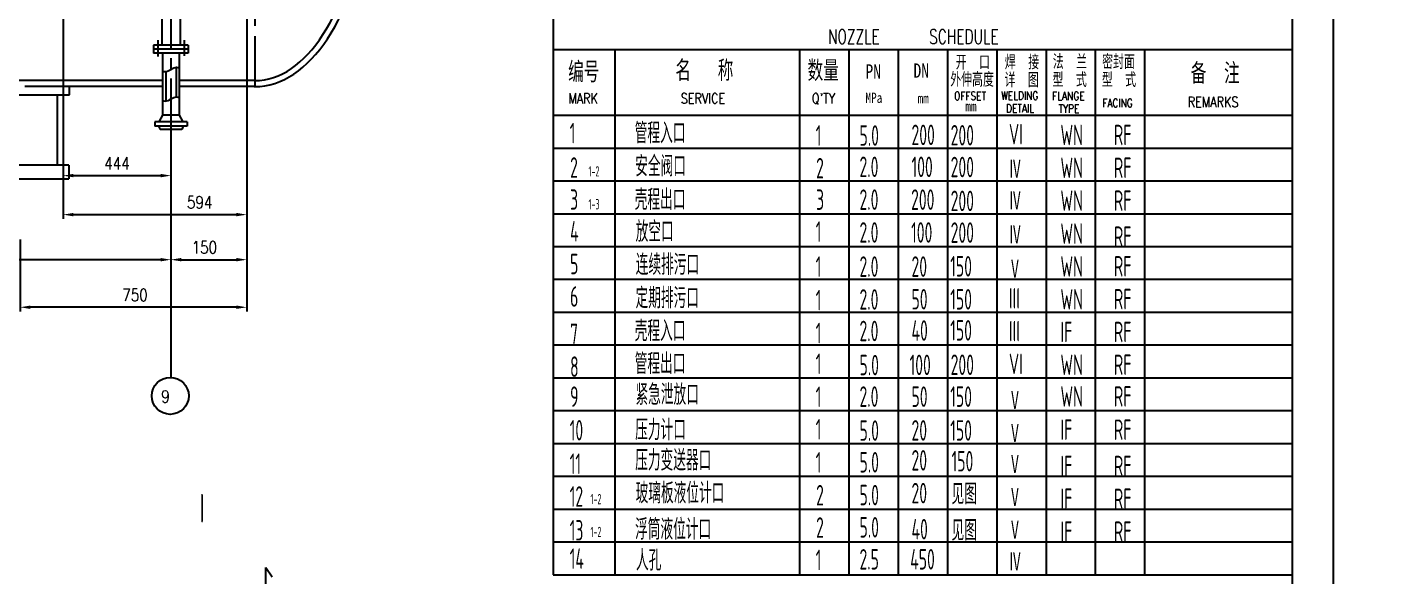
# Model space of a CAD drawing. Extents: x -4889 to 4059, y -4163 to -1605.
# Drawn here: x 3233.8 to 3565.4, y -3391.1 to -3257.4 of the extents above; entities that cross this region are included whole.
import ezdxf

# ---------------------------------------------------------------- set-up
doc = ezdxf.new("R2010")
doc.units = 0
doc.header["$LTSCALE"] = 5
doc.header["$MEASUREMENT"] = 0
doc.linetypes.add('CENTERX2', pattern=[4, 2.5, -0.5, 0.5, -0.5])
doc.layers.get('0').update_dxf_attribs({"linetype": 'CONTINUOUS'})
doc.layers.get('DEFPOINTS').update_dxf_attribs({"linetype": 'CONTINUOUS'})
for name, color, linetype in [('0120001001', 7, 'CONTINUOUS'), ('0130001001', 1, 'CONTINUOUS'), ('0150001001', 6, 'CONTINUOUS'), ('0190001001', 1, 'CONTINUOUS'), ('CONTI2', 1, 'CONTINUOUS'), ('DIMMEN', 7, 'CONTINUOUS'), ('RED', 1, 'CONTINUOUS'), ('red 02', 1, 'CONTINUOUS'), ('TEXT', 3, 'CONTINUOUS'), ('THICK', 1, 'CONTINUOUS'), ('YELLOW', 2, 'CONTINUOUS')]:
    doc.layers.add(name, color=color, linetype=linetype)
doc.styles.add('HZ', font='ascii', dxfattribs={"width": 0.65, "bigfont": 'LYTXT.SHX'})
doc.styles.add('XW', font='ROMANS.SHX', dxfattribs={"width": 0.8, "height": 3})
doc.dimstyles.new('DIM1$0', dxfattribs={"dimtxt": 3, "dimasz": 3, "dimexe": 2, "dimexo": 0, "dimgap": 1, "dimtad": 0, "dimdec": 4, "dimzin": 0, "dimdsep": 46, "dimtxsty": 'XW', "dimcen": 2, "dimclrd": 7, "dimclre": 7, "dimclrt": 3, "dimadec": 0, "dimazin": 0, "dimtfac": 0.666667, "dimtdec": 4, "dimtmove": 0, "dimatfit": 3, "dimfxl": 0, "dimtvp": 1.333333, "dimtolj": 1, "dimtzin": 0, "dimarcsym": 0})

# ---------------------------------------------------------------- blocks, each defined once
blk = doc.blocks.new('*D152')
at = {"layer": 'DEFPOINTS', "color": 0}
for p in [(3287.25, -3271.91), (3268.8, -3313.21), (3287.25, -3314.08)]:
    blk.add_point(p, dxfattribs=at)
at = {"layer": 'THICK', "color": 0, "lineweight": -2}
for p, q in [((3287.25, -3271.91), (3287.25, -3315.08)), ((3268.8, -3313.21), (3268.8, -3315.08)), ((3271.3, -3314.08), (3284.75, -3314.08))]:
    blk.add_line(p, q, dxfattribs=at)
at = {"layer": 'THICK', "color": 0}
for points in [[(3271.3, -3313.66), (3271.3, -3314.49), (3268.8, -3314.08)], [(3284.75, -3313.66), (3284.75, -3314.49), (3287.25, -3314.08)]]:
    blk.add_solid(points, dxfattribs=at)
at = {"layer": 'THICK', "color": 3, "insert": (3276.95, -3311.08), "char_height": 3, "attachment_point": 5, "style": 'XW'}
blk.add_mtext('\\A1;150', dxfattribs=at)
blk = doc.blocks.new('*D143')
at = {"layer": 'DEFPOINTS', "color": 0}
for p in [(3212.44, -3297.81), (3268.8, -3309.5), (3212.44, -3314.08)]:
    blk.add_point(p, dxfattribs=at)
at = {"layer": 'THICK', "color": 0, "lineweight": -2}
for p, q in [((3212.44, -3297.81), (3212.44, -3315.08)), ((3268.8, -3309.5), (3268.8, -3315.08)), ((3266.3, -3314.08), (3214.94, -3314.08))]:
    blk.add_line(p, q, dxfattribs=at)
at = {"layer": 'THICK', "color": 0}
for points in [[(3214.94, -3313.66), (3214.94, -3314.49), (3212.44, -3314.08)], [(3266.3, -3313.66), (3266.3, -3314.49), (3268.8, -3314.08)]]:
    blk.add_solid(points, dxfattribs=at)
at = {"layer": 'THICK', "color": 3, "insert": (3221.91, -3311.08), "char_height": 3, "attachment_point": 5, "style": 'XW'}
blk.add_mtext('\\A1;900', dxfattribs=at)
blk = doc.blocks.new('*D144')
at = {"layer": 'DEFPOINTS', "color": 0}
for p in [(3232.09, -3309.19), (3287.25, -3314.09), (3232.09, -3325.67)]:
    blk.add_point(p, dxfattribs=at)
at = {"layer": 'THICK', "color": 0, "lineweight": -2}
for p, q in [((3232.09, -3309.19), (3232.09, -3326.67)), ((3287.25, -3314.09), (3287.25, -3326.67)), ((3284.75, -3325.67), (3234.59, -3325.67))]:
    blk.add_line(p, q, dxfattribs=at)
at = {"layer": 'THICK', "color": 0}
for points in [[(3234.59, -3325.25), (3234.59, -3326.08), (3232.09, -3325.67)], [(3284.75, -3325.25), (3284.75, -3326.08), (3287.25, -3325.67)]]:
    blk.add_solid(points, dxfattribs=at)
at = {"layer": 'THICK', "color": 3, "insert": (3260.05, -3322.67), "char_height": 3, "attachment_point": 5, "style": 'XW'}
blk.add_mtext('\\A1;750', dxfattribs=at)
blk = doc.blocks.new('*D219')
at = {"layer": 'DEFPOINTS', "color": 0}
for p in [(4059.19, -3323.64), (4034.19, -3329.3), (4059.19, -3329.3), (3131.77, -3515.1), (3132.31, -3515.1), (3132.31, -3527.06)]:
    blk.add_point(p, dxfattribs=at)
at = {"layer": 'THICK', "color": 0, "lineweight": -2}
for p, q in [((4034.19, -3329.3), (4034.19, -3322.64)), ((4059.19, -3329.3), (4059.19, -3322.64)), ((4036.69, -3323.64), (4056.69, -3323.64)), ((3131.77, -3515.1), (3131.77, -3529.06)), ((3132.31, -3515.1), (3132.31, -3529.06)), ((3129.27, -3527.06), (3126.77, -3527.06)), ((3131.77, -3527.06), (3132.31, -3527.06)), ((3134.81, -3527.06), (3137.31, -3527.06))]:
    blk.add_line(p, q, dxfattribs=at)
at = {"layer": 'THICK', "color": 0}
for points in [[(4036.69, -3323.23), (4036.69, -3324.06), (4034.19, -3323.64)], [(4056.69, -3323.23), (4056.69, -3324.06), (4059.19, -3323.64)], [(3129.27, -3526.65), (3129.27, -3527.48), (3131.77, -3527.06)], [(3134.81, -3526.65), (3134.81, -3527.48), (3132.31, -3527.06)]]:
    blk.add_solid(points, dxfattribs=at)
at = {"layer": 'THICK', "color": 3, "char_height": 3, "attachment_point": 5, "style": 'XW'}
for s, insert in [('\\A1;25.0000', (4046.69, -3320.64)), ('\\A1;5', (3136.14, -3525))]:
    blk.add_mtext(s, dxfattribs=dict(at, insert=insert))
blk = doc.blocks.new('*D222')
at = {"layer": 'DEFPOINTS', "color": 0}
for p in [(3242.55, -3235.41), (3268.8, -3282.37), (3268.8, -3293.59), (3889.81, -3293.62), (3889.81, -3315.7), (3966.31, -3313.3)]:
    blk.add_point(p, dxfattribs=at)
at = {"layer": 'THICK', "color": 0, "lineweight": -2}
for p, q in [((3242.55, -3235.41), (3242.55, -3294.59)), ((3268.8, -3282.37), (3268.8, -3294.59)), ((3889.81, -3315.7), (3889.81, -3292.62)), ((3966.31, -3313.3), (3966.31, -3292.62)), ((3245.05, -3293.59), (3266.3, -3293.59)), ((3963.81, -3293.62), (3892.31, -3293.62))]:
    blk.add_line(p, q, dxfattribs=at)
at = {"layer": 'THICK', "color": 0}
for points in [[(3245.05, -3293.17), (3245.05, -3294), (3242.55, -3293.59)], [(3266.3, -3293.17), (3266.3, -3294), (3268.8, -3293.59)], [(3892.31, -3293.2), (3892.31, -3294.04), (3889.81, -3293.62)], [(3963.81, -3293.2), (3963.81, -3294.04), (3966.31, -3293.62)]]:
    blk.add_solid(points, dxfattribs=at)
at = {"layer": 'THICK', "color": 3, "char_height": 3, "attachment_point": 5, "style": 'XW'}
for s, insert in [('\\A1;444', (3255.67, -3290.59)), ('\\A1;76.5000', (3928.06, -3290.62))]:
    blk.add_mtext(s, dxfattribs=dict(at, insert=insert))
blk = doc.blocks.new('*D223')
at = {"layer": 'DEFPOINTS', "color": 0}
for p in [(3287.25, -3271.91), (3242.55, -3293.59), (3287.25, -3303.1), (3889.81, -3328.3), (3884.63, -3353.3), (3889.81, -3353.3)]:
    blk.add_point(p, dxfattribs=at)
at = {"layer": 'THICK', "color": 0, "lineweight": -2}
for p, q in [((3287.25, -3271.91), (3287.25, -3304.1)), ((3242.55, -3293.59), (3242.55, -3304.1)), ((3245.05, -3303.1), (3284.75, -3303.1)), ((3889.81, -3328.3), (3883.63, -3328.3)), ((3884.63, -3330.8), (3884.63, -3350.8)), ((3889.81, -3353.3), (3883.63, -3353.3))]:
    blk.add_line(p, q, dxfattribs=at)
at = {"layer": 'THICK', "color": 0}
for points in [[(3245.05, -3302.68), (3245.05, -3303.51), (3242.55, -3303.1)], [(3284.75, -3302.68), (3284.75, -3303.51), (3287.25, -3303.1)], [(3884.21, -3330.8), (3885.05, -3330.8), (3884.63, -3328.3)], [(3884.21, -3350.8), (3885.05, -3350.8), (3884.63, -3353.3)]]:
    blk.add_solid(points, dxfattribs=at)
at = {"layer": 'THICK', "color": 3, "insert": (3275.79, -3300.1), "char_height": 3, "attachment_point": 5, "style": 'XW'}
blk.add_mtext('\\A1;594', dxfattribs=at)
at = {"layer": 'THICK', "color": 3, "insert": (3881.63, -3340.8), "char_height": 3, "attachment_point": 5, "rotation": 90, "style": 'XW'}
blk.add_mtext('\\A1;25.0000', dxfattribs=at)

msp = doc.modelspace()

# ---------------------------------------------------------------- linework, layer by layer
msp.add_line((3551.931, -3640.86273), (3551.931, -3046.86273))
at = {"linetype": 'CENTERX2'}
for p, q in [((3289.24956, -3159.60544), (3289.24956, -3273.42244)), ((3268.79565, -3209.95787), (3268.79565, -3287.52005)), ((3265.57065, -3260.56921), (3265.57065, -3264.52237)), ((3272.02065, -3260.56921), (3272.02065, -3264.37758))]:
    msp.add_line(p, q, dxfattribs=at)
at = {"color": 1}
for p, q in [((3266.74989, -3263.77326), (3266.74814, -3278.82712)), ((3270.84038, -3263.77326), (3270.84316, -3278.82712)), ((3267.54814, -3268.22322), (3267.54814, -3275.42899)), ((3270.04316, -3267.20074), (3270.04316, -3274.40651))]:
    msp.add_line(p, q, dxfattribs=at)
at = {"color": 7, "linetype": 'Continuous'}
for p, q in [((3361.931, -3286.86273), (3541.931, -3286.86273)), ((3361.931, -3294.86273), (3541.931, -3294.86273)), ((3361.931, -3302.86273), (3541.931, -3302.86273)), ((3361.931, -3310.86273), (3541.931, -3310.86273)), ((3361.931, -3318.86273), (3541.931, -3318.86273)), ((3361.931, -3326.86273), (3541.931, -3326.86273)), ((3361.931, -3334.86273), (3541.931, -3334.86273)), ((3361.931, -3342.86273), (3541.931, -3342.86273)), ((3361.931, -3350.86273), (3541.931, -3350.86273)), ((3361.931, -3358.86273), (3541.931, -3358.86273)), ((3361.931, -3366.86273), (3541.931, -3366.86273)), ((3361.931, -3374.86273), (3541.931, -3374.86273)), ((3361.931, -3382.86273), (3541.931, -3382.86273))]:
    msp.add_line(p, q, dxfattribs=at)
at = {"color": 2, "linetype": 'Continuous'}
msp.add_line((3361.931, -3390.86273), (3541.931, -3390.86273), dxfattribs=at)
at = {"color": 0}
for points in [[(3266.74989, -3268.07333), (3266.95916, -3268.14919), (3268.0316, -3268.52324), (3269.57032, -3266.87769), (3270.62707, -3267.2933), (3270.84103, -3267.30745)], [(3266.74989, -3275.27911), (3266.95916, -3275.35496), (3268.0316, -3275.72902), (3269.57032, -3274.08346), (3270.62707, -3274.49907), (3270.84103, -3274.51322)]]:
    msp.add_open_spline(points, degree=3, knots=[1.315795693, 1.315795693, 1.315795693, 1.315795693, 2.062424706, 5.021122897, 5.809961222, 5.809961222, 5.809961222, 5.809961222], dxfattribs=at)
at = {"layer": '0120001001', "color": 1}
for p, q in [((3273.02065, -3261.77326), (3264.57065, -3261.77326)), ((3273.02065, -3262.77326), (3264.57065, -3262.77326)), ((3273.02065, -3263.77326), (3264.57065, -3263.77326)), ((3266.74912, -3270.40995), (2887.52231, -3270.40995)), ((3266.74895, -3271.90995), (3233.23832, -3271.90995)), ((3289.24956, -3270.40995), (3270.8416, -3270.40995)), ((3285.29288, -3271.90995), (3270.84188, -3271.90995)), ((3289.24956, -3271.90995), (3285.29288, -3271.90995))]:
    msp.add_line(p, q, dxfattribs=at)
for major_axis, ratio, start_param, end_param in [((-0.151, 53.08374), 0.506041249, 3.135971524, 4.466890212), ((0, 54.58333), 0.523987507, 3.141592654, 4.475165182)]:
    msp.add_ellipse((3289.24956, -3217.32662), major_axis=major_axis, ratio=ratio, start_param=start_param, end_param=end_param, dxfattribs=at)
at = {"layer": '0130001001'}
for p, q in [((3243.94236, -3291.02495), (3220.2317, -3291.02495)), ((3243.94236, -3291.02495), (3243.94236, -3294.39462)), ((3220.2317, -3294.39462), (3243.94236, -3294.39462))]:
    msp.add_line(p, q, dxfattribs=at)
at = {"layer": '0150001001', "color": 1}
msp.add_line((3287.24956, -3222.79605), (3287.24956, -3271.90995), dxfattribs=at)
at = {"layer": '0150001001', "color": 7}
for p, q in [((3291.92564, -3389.10731), (3293.42564, -3391.35731)), ((3291.92564, -3393.60731), (3291.92564, -3389.10731))]:
    msp.add_line(p, q, dxfattribs=at)
at = {"layer": '0190001001', "color": 1}
for p, q in [((3244.05988, -3273.91062), (3244.05988, -3271.90995)), ((3223.32051, -3273.91062), (3244.05988, -3273.91062)), ((3241.12152, -3273.91062), (3241.12152, -3291.02495))]:
    msp.add_line(p, q, dxfattribs=at)
at = {"layer": 'DIMMEN', "color": 1}
for p, q in [((3266.74814, -3278.82712), (3265.87795, -3280.45408)), ((3270.84316, -3278.82712), (3266.74814, -3278.82712)), ((3270.84316, -3278.82712), (3271.71335, -3280.45408)), ((3272.71174, -3280.45408), (3264.87956, -3280.45408)), ((3264.87956, -3280.45408), (3264.87956, -3281.5596)), ((3272.71174, -3281.5596), (3264.87956, -3281.5596)), ((3265.79381, -3281.5596), (3266.14595, -3282.37326)), ((3271.44535, -3282.37326), (3266.14595, -3282.37326)), ((3271.79749, -3281.5596), (3271.44535, -3282.37326)), ((3272.71174, -3280.45408), (3272.71174, -3281.5596))]:
    msp.add_line(p, q, dxfattribs=at)
at = {"layer": 'DIMMEN', "color": 0}
msp.add_circle((3268.63821, -3347.26688), 4.5, dxfattribs=at)
at = {"layer": 'RED'}
for p, q in [((3361.931, -3262.86273), (3541.931, -3262.86273)), ((3376.931, -3262.86273), (3376.931, -3390.86273)), ((3421.931, -3262.86273), (3421.931, -3390.86273)), ((3433.931, -3262.86273), (3433.931, -3390.86273)), ((3445.931, -3262.86273), (3445.931, -3390.86273)), ((3457.931, -3262.86273), (3457.931, -3390.86273)), ((3469.931, -3262.86273), (3469.931, -3390.86273)), ((3481.931, -3262.86273), (3481.931, -3390.86273)), ((3493.931, -3262.86273), (3493.931, -3390.86273)), ((3505.931, -3262.86273), (3505.931, -3390.86273)), ((3361.931, -3278.86273), (3541.931, -3278.86273))]:
    msp.add_line(p, q, dxfattribs=at)
at = {"layer": 'red 02', "color": 2}
msp.add_line((3361.931, -3056.86273), (3361.931, -3390.86273), dxfattribs=at)
at = {"layer": 'THICK'}
for p, q in [((3266.57065, -3213.38837), (3266.57065, -3261.77326)), ((3271.02065, -3213.38837), (3271.02065, -3261.77326)), ((3264.57065, -3261.77326), (3264.57065, -3263.77326)), ((3273.02065, -3261.77326), (3273.02065, -3263.77326))]:
    msp.add_line(p, q, dxfattribs=at)
at = {"layer": 'THICK', "color": 0}
msp.add_line((3268.79565, -3287.79105), (3268.79565, -3342.76963), dxfattribs=at)
at = {"layer": 'YELLOW'}
msp.add_line((3541.931, -3630.86273), (3541.931, -3056.86273), dxfattribs=at)

# ---------------------------------------------------------------- texts
at = {"color": 3, "linetype": 'Continuous', "style": 'XW'}
for s, height, width, p in [('NOZZLE      SCHEDULE', 3.5, 0.7, (3428.82202, -3261.46003)), ('MARK', 2.5, 0.8, (3365.5923, -3276.00419)), ('SERVICE', 2.5, 0.8, (3392.97256, -3276.00419)), ("Q'TY", 2.5, 0.8, (3424.90791, -3276.00419)), ('OFFSET', 2, 0.8, (3459.56861, -3275.16858)), ('WELDING', 2, 0.8, (3470.99594, -3275.09058)), ('DETAIL', 2, 0.8, (3472.22135, -3278.20796)), ('FLANGE ', 2, 0.8, (3483.43724, -3275.16332)), ('TYPE', 2, 0.8, (3484.96008, -3278.27899)), ('FACING', 2, 0.8, (3495.64611, -3276.88865)), ('REMARKS', 2.5, 0.8, (3516.45472, -3276.87381))]:
    msp.add_text(s, height=height, dxfattribs=dict(at, width=width)).set_placement(p)
at = {"layer": 'CONTI2', "color": 6, "style": 'HZ', "width": 0.65}
msp.add_text('I', height=7, dxfattribs=at).set_placement((3275.75632, -3378.12668))
at = {"layer": 'DIMMEN', "color": 3, "style": 'XW', "width": 0.8}
msp.add_text('9', height=3, dxfattribs=at).set_placement((3266.43858, -3348.93348))
at = {"layer": 'TEXT', "style": 'HZ'}
for s, height, width, p in [('编号', 5, 0.8, (3365.54433, -3270.85111)), ('名   称', 5, 0.8, (3391.67368, -3270.5054)), ('数量', 5, 0.8, (3423.87411, -3270.54185)), ('开  口', 3.5, 0.8, (3459.93608, -3267.74567)), ('焊  接', 3.5, 0.8, (3471.89552, -3267.70556)), ('法  兰', 3.5, 0.8, (3483.58957, -3267.60751)), ('密封面', 3.5, 0.8, (3495.58957, -3267.60751)), ('备  注', 5, 0.8, (3517.17204, -3271.19558)), ('外伸高度', 3.5, 0.8, (3458.60552, -3271.93439)), ('详  图', 3.5, 0.8, (3471.81977, -3272.05091)), ('型  式', 3.5, 0.8, (3483.51382, -3271.99684)), ('型  式', 3.5, 0.8, (3495.51382, -3271.99684)), ('1', 5, 0.65, (3365.91352, -3285.72577)), ('管程入口', 5, 0.65, (3381.76546, -3285.7349)), ('1', 5, 0.65, (3425.82928, -3286.31801)), ('5.0', 5, 0.65, (3436.50938, -3286.31801)), ('200', 5, 0.65, (3449.17237, -3286.1592)), ('200', 5, 0.65, (3458.70299, -3286.24877)), ('VI', 5, 0.65, (3472.89952, -3285.97468)), ('WN', 5, 0.65, (3485.44354, -3286.18441)), ('RF', 5, 0.65, (3498.45809, -3286.18441)), ('2', 5, 0.65, (3366.01669, -3294.12199)), ('安全阀口', 5, 0.65, (3381.87379, -3293.80182)), ('2', 5, 0.65, (3425.93245, -3294.26227)), ('2.0', 5, 0.65, (3436.50938, -3293.9444)), ('100', 5, 0.65, (3449.17237, -3293.9444)), ('200', 5, 0.65, (3458.70299, -3293.99381)), ('WN', 5, 0.65, (3485.44354, -3294.18441)), ('RF', 5, 0.65, (3498.45809, -3294.18441)), ('1-2', 2.5, 0.65, (3370.50763, -3293.80182)), ('Ⅳ', 5, 0.65, (3472.81698, -3294.60416)), ('3', 5, 0.65, (3366.01669, -3301.91173)), ('1-3', 2.5, 0.65, (3370.50763, -3301.80182)), ('壳程出口', 5, 0.65, (3381.76546, -3301.9444)), ('3', 5, 0.65, (3425.93245, -3301.9444)), ('2.0', 5, 0.65, (3436.50938, -3301.9444)), ('200', 5, 0.65, (3449.0692, -3301.9444)), ('200', 5, 0.65, (3458.70299, -3302.24877)), ('Ⅳ', 5, 0.65, (3472.81698, -3302.29255)), ('WN', 5, 0.65, (3485.44354, -3302.18441)), ('RF', 5, 0.65, (3498.45809, -3302.18441)), ('4', 5, 0.65, (3366.01669, -3309.65697)), ('放空口', 5, 0.65, (3381.98213, -3309.7349)), ('1', 5, 0.65, (3425.82928, -3309.7296)), ('2.0', 5, 0.65, (3436.50938, -3309.9444)), ('100', 5, 0.65, (3449.0692, -3309.9444)), ('200', 5, 0.65, (3458.70299, -3309.97602)), ('Ⅳ', 5, 0.65, (3472.81698, -3310.60416)), ('WN', 5, 0.65, (3485.44354, -3310.23487)), ('RF', 5, 0.65, (3498.45809, -3310.96341)), ('5', 5, 0.65, (3366.01669, -3317.62801)), ('连续排污口', 5, 0.65, (3382.00921, -3317.80182)), ('1', 5, 0.65, (3425.82928, -3318.26227)), ('2.0', 5, 0.65, (3436.50938, -3318.26227)), ('20', 5, 0.65, (3449.17237, -3318.26227)), ('150', 5, 0.65, (3458.59981, -3318.18475)), ('Ⅴ', 5, 0.65, (3472.81698, -3318.95581)), ('WN', 5, 0.65, (3485.44354, -3318.23487)), ('RF', 5, 0.65, (3498.45809, -3318.18441)), ('6', 5, 0.65, (3366.01669, -3325.55019)), ('定期排污口', 5, 0.65, (3381.95504, -3325.93777)), ('1', 5, 0.65, (3425.82928, -3326.44146)), ('2.0', 5, 0.65, (3436.50938, -3326.26227)), ('50', 5, 0.65, (3449.17237, -3326.21491)), ('150', 5, 0.65, (3458.59981, -3326.23733)), ('III', 5, 0.65, (3472.89952, -3325.97468)), ('WN', 5, 0.65, (3485.44354, -3326.23487)), ('RF', 5, 0.65, (3498.45809, -3326.18441)), ('壳程入口', 5, 0.65, (3381.76546, -3333.93777)), ('2.0', 5, 0.65, (3436.50938, -3333.9444)), ('40', 5, 0.65, (3449.17237, -3333.8386)), ('150', 5, 0.65, (3458.59981, -3333.80251)), ('III', 5, 0.65, (3472.89952, -3333.97468)), ('IF', 5, 0.65, (3485.44354, -3334.18441)), ('RF', 5, 0.65, (3498.45809, -3334.18441)), ('7', 5, 0.65, (3366.01669, -3334.64875)), ('1', 5, 0.65, (3425.82928, -3334.44146)), ('8', 5, 0.65, (3366.01669, -3342.64875)), ('管程出口', 5, 0.65, (3381.76546, -3341.9444)), ('1', 5, 0.65, (3425.82928, -3341.9444)), ('5.0', 5, 0.65, (3436.50938, -3342.26227)), ('100', 5, 0.65, (3448.69562, -3342.21491)), ('200', 5, 0.65, (3458.70299, -3342.18441)), ('VI', 5, 0.65, (3472.89952, -3341.97468)), ('WN', 5, 0.65, (3485.44354, -3342.18441)), ('RF', 5, 0.65, (3498.45809, -3342.18441)), ('9', 5, 0.65, (3366.01669, -3349.94743)), ('紧急泄放口', 5, 0.65, (3381.95504, -3349.47119)), ('1', 5, 0.65, (3425.82928, -3349.97488)), ('2.0', 5, 0.65, (3436.50938, -3349.94388)), ('50', 5, 0.65, (3449.17237, -3349.94743)), ('150', 5, 0.65, (3458.59981, -3349.9451)), ('WN', 5, 0.65, (3485.44354, -3349.89686)), ('RF', 5, 0.65, (3498.45809, -3349.89686)), ('Ⅴ', 5, 0.65, (3472.81698, -3350.95581)), ('压力计口', 5, 0.65, (3381.87379, -3358.06197)), ('10', 5, 0.65, (3365.91352, -3358.14399)), ('1', 5, 0.65, (3425.82928, -3357.90321)), ('5.0', 5, 0.65, (3436.50938, -3358.22019)), ('20', 5, 0.65, (3449.17237, -3358.17372)), ('150', 5, 0.65, (3458.59981, -3358.19613)), ('Ⅴ', 5, 0.65, (3472.81698, -3359.00673)), ('IF', 5, 0.65, (3485.44354, -3358.01441)), ('RF', 5, 0.65, (3498.45809, -3358.01441)), ('11', 5, 0.65, (3365.91352, -3366.29381)), ('压力变送器口', 5, 0.65, (3381.87379, -3365.47119)), ('1', 5, 0.65, (3425.82928, -3365.97488)), ('5.0', 5, 0.65, (3436.50938, -3365.94388)), ('20', 5, 0.65, (3449.17237, -3365.47119)), ('150', 5, 0.65, (3458.92352, -3365.67933)), ('Ⅴ', 5, 0.65, (3472.81698, -3366.57168)), ('IF', 5, 0.65, (3485.44354, -3366.84935)), ('RF', 5, 0.65, (3498.45809, -3366.84935)), ('玻璃板液位计口', 5, 0.65, (3381.98213, -3373.47119)), ('2', 5, 0.65, (3425.93245, -3373.97488)), ('5.0', 5, 0.65, (3436.50938, -3373.94388)), ('20', 5, 0.65, (3449.17237, -3373.47119)), ('见图', 5, 0.65, (3458.92352, -3373.67933)), ('12', 5, 0.65, (3365.91352, -3374.29381)), ('1-2', 2.5, 0.65, (3370.98438, -3373.67187)), ('Ⅴ', 5, 0.65, (3472.81698, -3374.57168)), ('IF', 5, 0.65, (3485.44354, -3374.84935)), ('RF', 5, 0.65, (3498.45809, -3374.84935)), ('13', 5, 0.65, (3365.91352, -3382.52594)), ('浮筒液位计口', 5, 0.65, (3381.84671, -3382.29271)), ('2', 5, 0.65, (3425.93245, -3381.8499)), ('5.0', 5, 0.65, (3436.50938, -3381.78866)), ('40', 5, 0.65, (3449.17237, -3382.24223)), ('见图', 5, 0.65, (3458.92352, -3382.56664)), ('Ⅴ', 5, 0.65, (3472.81698, -3382.57168)), ('IF', 5, 0.65, (3485.44354, -3382.84935)), ('RF', 5, 0.65, (3498.45809, -3382.84935)), ('1-2', 2.5, 0.65, (3370.98438, -3381.67187)), ('14', 5, 0.65, (3365.91352, -3389.43538)), ('人孔', 5, 0.65, (3382.06338, -3389.84576)), ('1', 5, 0.65, (3425.82928, -3389.75278)), ('2.5', 5, 0.65, (3436.50938, -3389.58891)), ('450', 5, 0.65, (3448.85452, -3389.58891)), ('Ⅳ', 5, 0.65, (3472.81698, -3390.29255))]:
    msp.add_text(s, height=height, dxfattribs=dict(at, width=width)).set_placement(p)
at = {"layer": 'TEXT', "width": 0.8}
for s, height, p in [('DN', 3.5, (3449.64912, -3269.74672)), ('PN', 3.5, (3437.94315, -3269.95084)), ('MPa', 2.5, (3437.96344, -3275.87134)), ('mm', 2.5, (3450.64374, -3276.00558)), ('mm', 2.5, (3462.2866, -3277.94475))]:
    msp.add_text(s, height=height, dxfattribs=at).set_placement(p)

# ---------------------------------------------------------------- dimensions: what is measured, and where the dimension line sits
at = {"layer": 'THICK', "color": 0}
dim = msp.add_linear_dim(base=(3268.79565, -3293.58727), p1=(3242.55107, -3235.40995), p2=(3268.79565, -3282.37326), text='444', dimstyle='DIM1$0', override={"dimasz": 2.5, "dimexe": 1, "dimgap": 1.5, "dimtad": 1, "dimcen": 0.09, "dimclrd": 0, "dimclre": 0, "dimadec": 2, "dimtfac": 0.5, "dimtvp": 0}, dxfattribs=at)
dim.commit()
dim.dimension.update_dxf_attribs({"geometry": '*D222', "text_midpoint": (3255.67336, -3290.58727)})
for base, p1, p2, text, override, picture, middle in [((3287.24956, -3303.09619), (3242.55107, -3293.58727), (3287.24956, -3271.90995), '594', {"dimasz": 2.5, "dimexe": 1, "dimgap": 1.5, "dimtad": 1, "dimcen": 0.09, "dimclrd": 0, "dimclre": 0, "dimadec": 2, "dimtfac": 0.5, "dimtvp": 0}, '*D223', (3275.79487, -3303.09619)), ((3287.24956, -3314.07603), (3268.79565, -3313.21076), (3287.24956, -3271.90995), '150', {"dimasz": 2.5, "dimexe": 1, "dimgap": 1.5, "dimtad": 1, "dimcen": 0.09, "dimclrd": 0, "dimclre": 0, "dimadec": 2, "dimtfac": 0.5, "dimtvp": 0}, '*D152', (3276.9543, -3314.07603)), ((3212.44473, -3314.07603), (3268.79565, -3309.49601), (3212.44473, -3297.81276), '900', {"dimasz": 2.5, "dimexe": 1, "dimgap": 1.5, "dimtad": 1, "dimcen": 0.09, "dimclrd": 0, "dimclre": 0, "dimadec": 2, "dimtfac": 0.5, "dimtvp": 0}, '*D143', (3221.91106, -3314.07603)), ((3232.08703, -3325.66633), (3287.24956, -3314.09063), (3232.08703, -3309.18533), '750', {"dimasz": 2.5, "dimexe": 1, "dimgap": 1.5, "dimtad": 1, "dimcen": 0.09, "dimclrd": 0, "dimclre": 0, "dimadec": 2, "dimtfac": 0.5, "dimtvp": 0}, '*D144', (3260.05264, -3325.66633)), ((3132.31159, -3527.06307), (3131.77069, -3515.10089), (3132.31159, -3515.10089), '5', {"dimasz": 2.5, "dimtad": 1, "dimcen": 0.09, "dimclrd": 0, "dimclre": 0, "dimadec": 2, "dimtfac": 0.5, "dimtmove": 2, "dimtvp": 0}, '*D219', (3136.13852, -3525.00023))]:
    dim = msp.add_linear_dim(base=base, p1=p1, p2=p2, text=text, dimstyle='DIM1$0', override=override, dxfattribs=at)
    dim.commit()
    dim.dimension.update_dxf_attribs({"geometry": picture, "text_midpoint": middle, "dimtype": 160})

doc.saveas('drawing.dxf')
